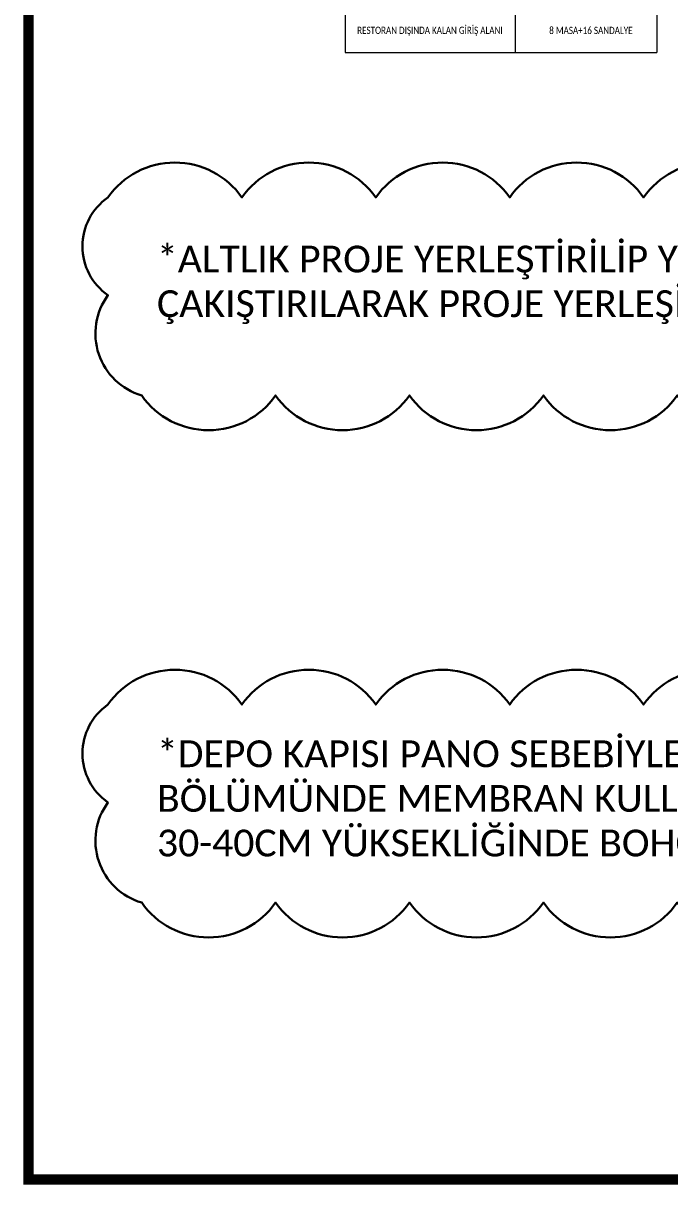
# Model space of a CAD drawing. Header units: millimetres. Extents: x -24 to 530668, y -246875 to -2983.
# Drawn here: x 257043 to 258202, y -108884 to -106801 of the extents above; entities that cross this region are included whole.
import ezdxf

# ---------------------------------------------------------------- set-up
doc = ezdxf.new("R2010")
doc.units = ezdxf.units.MM
doc.layers.get('0').update_dxf_attribs({"lineweight": 20})
for name, color, linetype, lineweight in [('irem rev', 23, 'Continuous', 30), ('t_ince', 66, 'Continuous', 9), ('zemin yazı', 7, 'Continuous', 15)]:
    doc.layers.add(name, color=color, linetype=linetype, lineweight=lineweight)
doc.layers.add('yazı', color=11, linetype='Continuous')
doc.styles.add('text2', font='calibri.ttf', dxfattribs={"width": 0.8})
doc.styles.add('yazı', font='arial.ttf')

msp = doc.modelspace()

# ---------------------------------------------------------------- linework, layer by layer
at = {"color": 252, "const_width": 18.492, "elevation": 0}
msp.add_lwpolyline([(257052.561, -108874.598), (257052.561, -105051.157), (263229.562, -105051.157), (263229.562, -108874.598)], close=True, dxfattribs=at)
at = {"layer": 'irem rev'}
for points in [[(257195.153, -107113.158, -0.52056705), (257435.153, -107113.158, -0.52056705), (257675.153, -107113.158, -0.52056705), (257915.153, -107113.158, -0.52056705), (258155.153, -107113.158, -0.52056705), (258395.153, -107113.158, -0.52056705), (258635.153, -107113.158, -0.52056705), (258875.153, -107113.158, -0.52056705), (259115.153, -107113.158, -0.52056705), (259207.809, -107260.502, -0.52056705), (259175.588, -107468.281, -0.52056705), (258935.588, -107468.281, -0.52056705), (258695.588, -107468.281, -0.52056705), (258455.588, -107468.281, -0.52056705), (258215.588, -107468.281, -0.52056705), (257975.588, -107468.281, -0.52056705), (257735.588, -107468.281, -0.52056705), (257495.588, -107468.281, -0.52056705), (257255.588, -107468.281, -0.52056705), (257195.153, -107288.716, -0.52056705)], [(257195.153, -108022.697, -0.52056705), (257435.153, -108022.697, -0.52056705), (257675.153, -108022.697, -0.52056705), (257915.153, -108022.697, -0.52056705), (258155.153, -108022.697, -0.52056705), (258395.153, -108022.697, -0.52056705), (258635.153, -108022.697, -0.52056705), (258875.153, -108022.697, -0.52056705), (259115.153, -108022.697, -0.52056705), (259207.809, -108170.041, -0.52056705), (259175.588, -108377.82, -0.52056705), (258935.588, -108377.82, -0.52056705), (258695.588, -108377.82, -0.52056705), (258455.588, -108377.82, -0.52056705), (258215.588, -108377.82, -0.52056705), (257975.588, -108377.82, -0.52056705), (257735.588, -108377.82, -0.52056705), (257495.588, -108377.82, -0.52056705), (257255.588, -108377.82, -0.52056705), (257195.153, -108198.255, -0.52056705)]]:
    msp.add_lwpolyline(points, format="xyb", close=True, dxfattribs=at)
at = {"layer": 't_ince', "color": 61}
msp.add_line((257620.403, -105678.982), (257620.403, -106853.223), dxfattribs=at)
for points in [[(257924.978, -105678.982), (257924.978, -106853.223)], [(258179.033, -105678.982), (258179.033, -106853.223)], [(257620.403, -106853.223), (258179.033, -106853.223)]]:
    msp.add_lwpolyline(points, dxfattribs=at)

# ---------------------------------------------------------------- texts
at = {"layer": 'yazı', "color": 3, "char_height": 48, "width": 4198.67903, "attachment_point": 1, "style": 'yazı'}
for s, insert in [('{\\fCalibri|b0|i0|c162|p34;*ALTLIK PROJE YERLEŞTİRİLİP YERİNDE ALINAN RÖLÖVE İLE\\PÇAKIŞTIRILARAK PROJE YERLEŞİM PLANI REVİZE OLMUŞTUR}', (257283.001, -107199.735)), ('{\\fCalibri|b0|i0|c162|p34;*DEPO KAPISI PANO SEBEBİYLE DIŞARIYA AÇILACAKTIR.DEPO\\PBÖLÜMÜNDE MEMBRAN KULLANILACAK /DUVAR ETRAFINDA \\P30-40CM YÜKSEKLİĞİNDE BOHCALAMA YAPILACAKTIR.}', (257283.001, -108086.972))]:
    msp.add_mtext(s, dxfattribs=dict(at, insert=insert))
at = {"layer": 'zemin yazı', "color": 3, "char_height": 13, "attachment_point": 1, "style": 'text2'}
for s, insert in [('RESTORAN DIŞINDA KALAN GİRİŞ ALANI', (257641.803, -106807.07)), ('8 MASA+16 SANDALYE', (257986.002, -106807.243))]:
    msp.add_mtext(s, dxfattribs=dict(at, insert=insert))

doc.saveas('drawing.dxf')
